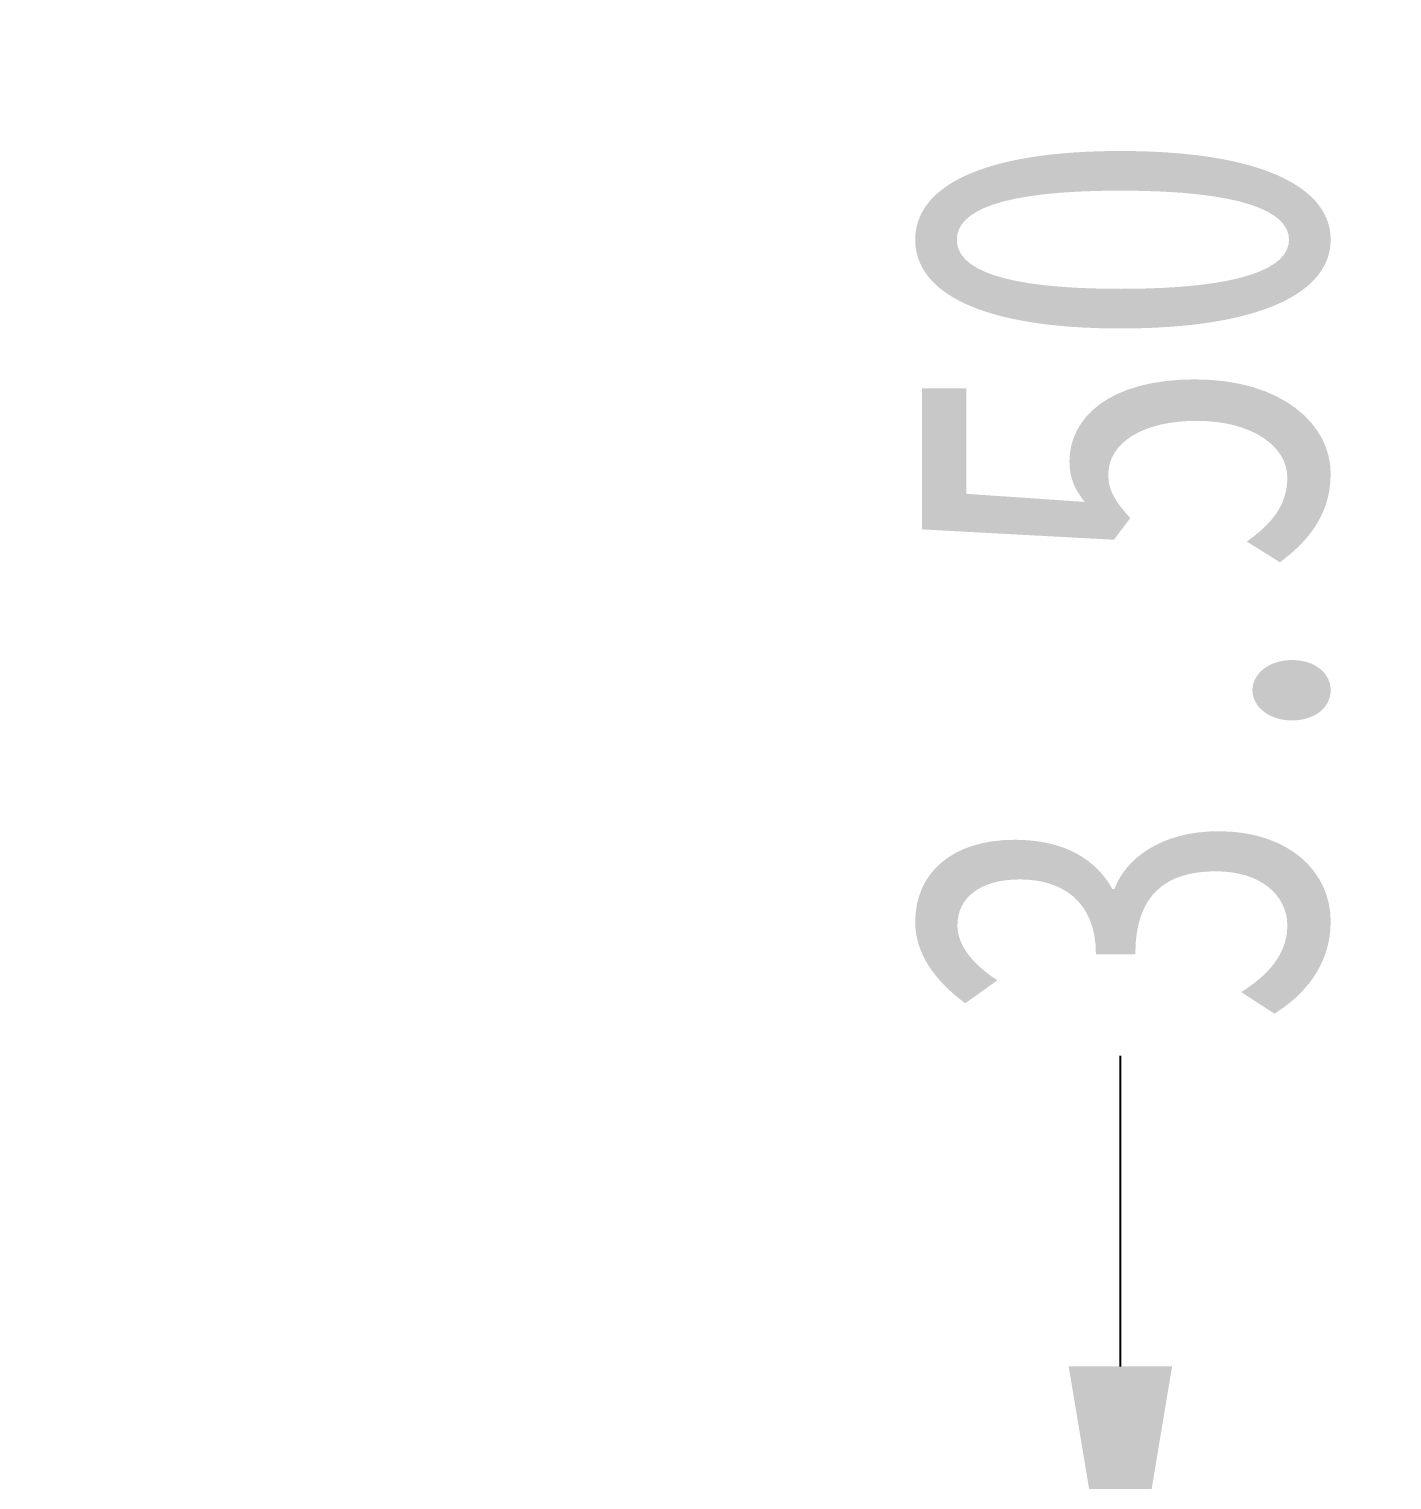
# Model space of a CAD drawing. Header units: inches. Extents: x 1246 to 1707, y -383 to -57.
# Drawn here: x 1589.99 to 1603.16, y -295.98 to -281.96 of the extents above; entities that cross this region are included whole.
import ezdxf

# ---------------------------------------------------------------- set-up
doc = ezdxf.new("R2010")
doc.units = ezdxf.units.IN
doc.header["$LTSCALE"] = 10
doc.header["$MEASUREMENT"] = 0
doc.header["$PDMODE"] = 3
doc.header["$PDSIZE"] = 0.3125
doc.layers.get('0').update_dxf_attribs({"linetype": 'CONTINUOUS'})
doc.layers.get('Defpoints').update_dxf_attribs({"linetype": 'CONTINUOUS'})
doc.styles.get("Standard").update_dxf_attribs({"font": 'txt', "width": 0.8})
doc.dimstyles.get("Standard").update_dxf_attribs({"dimtxt": 4, "dimasz": 3, "dimexe": 0.125, "dimexo": 0.0625, "dimgap": 0.09, "dimtad": 0, "dimzin": 4, "dimdsep": 46, "dimtxsty": 'Standard', "dimcen": 0.09, "dimclrd": 4, "dimclre": 4, "dimclrt": 1, "dimadec": 0, "dimazin": 0, "dimtp": 0.01, "dimtm": 0.01, "dimtfac": 1, "dimtofl": 0, "dimtmove": 0, "dimatfit": 3, "dimfxl": 1, "dimtolj": 1, "dimtzin": 4, "dimarcsym": 0})

# ---------------------------------------------------------------- blocks, each defined once
blk = doc.blocks.new('*D24')
at = {"color": 4, "lineweight": -2}
for p, q in [((1600.535, -294.886), (1600.535, -291.886)), ((1590.911, -297.886), (1600.66, -297.886)), ((1590.048, -301.386), (1600.66, -301.386)), ((1600.535, -304.386), (1600.535, -307.386))]:
    blk.add_line(p, q, dxfattribs=at)
at = {"color": 4}
for points in [[(1600.035, -294.886), (1601.035, -294.886), (1600.535, -297.886)], [(1601.035, -304.386), (1600.035, -304.386), (1600.535, -301.386)]]:
    blk.add_solid(points, dxfattribs=at)
at = {"layer": 'Defpoints', "color": 0}
for p in [(1590.848, -297.886), (1600.535, -297.886), (1589.985, -301.386)]:
    blk.add_point(p, dxfattribs=at)
at = {"color": 2, "insert": (1600.535, -287.263), "char_height": 4, "attachment_point": 5, "rotation": 90}
blk.add_mtext('\\A1;3.50', dxfattribs=at)

msp = doc.modelspace()

# ---------------------------------------------------------------- dimensions: what is measured, and where the dimension line sits
dim = msp.add_linear_dim(base=(1600.535, -297.886), p1=(1589.985, -301.386), p2=(1590.848, -297.886), angle=90, dimstyle='Standard', override={"dimclrt": 2})
dim.commit()
dim.dimension.update_dxf_attribs({"geometry": '*D24', "text_midpoint": (1600.535, -287.263)})

doc.saveas('drawing.dxf')
